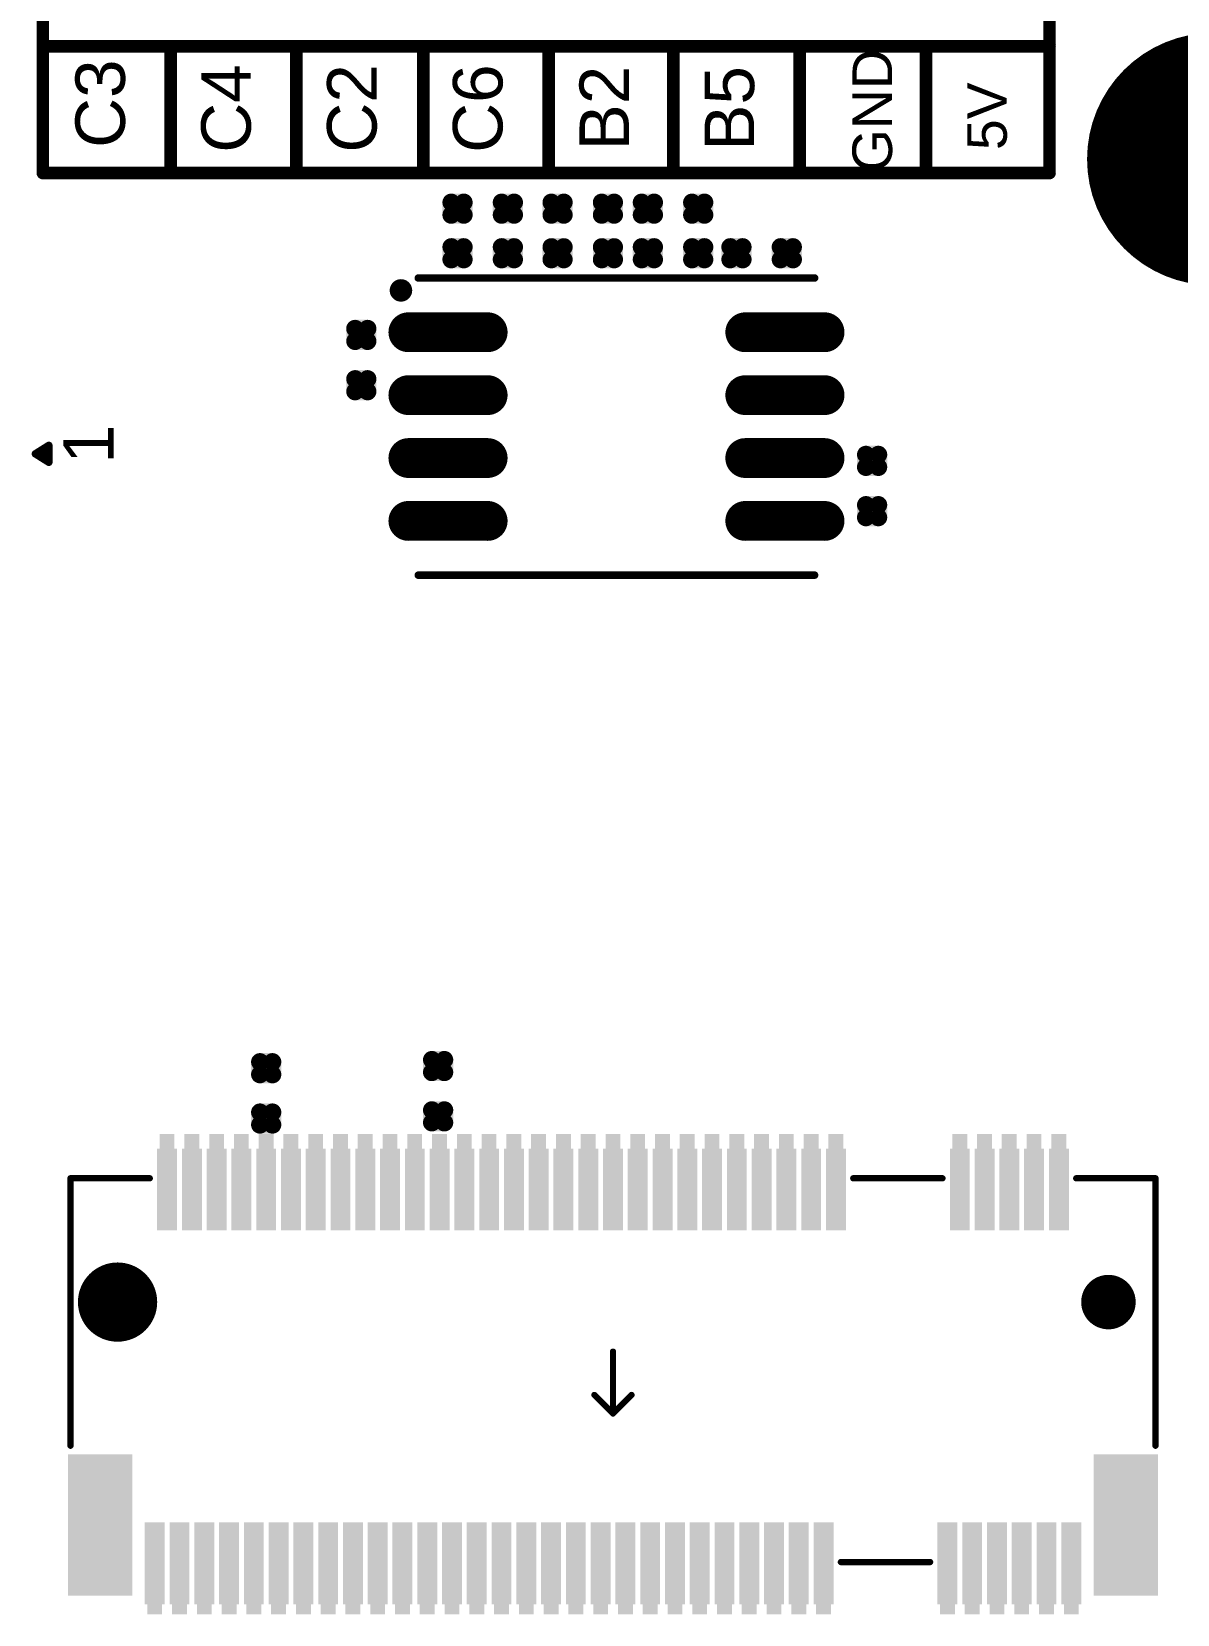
# Model space of a CAD drawing. Header units: millimetres. Extents: x 154 to 268, y 72 to 174.
# Drawn here: x 204.19 to 227.31, y 106.77 to 138.73 of the extents above; entities that cross this region are included whole.
import ezdxf

# ---------------------------------------------------------------- set-up
doc = ezdxf.new("R2010")
doc.units = ezdxf.units.MM
for name, color, linetype in [('PadHoleLayer', 156, 'Continuous'), ('TopOverlay', 52, 'Continuous'), ('TopPaste', 8, 'Continuous'), ('TopSolder', 216, 'Continuous')]:
    doc.layers.add(name, color=color, linetype=linetype)
doc.styles.get("Standard").update_dxf_attribs({"font": 'arial.ttf'})

msp = doc.modelspace()

# ---------------------------------------------------------------- linework, layer by layer
at = {"layer": 'PadHoleLayer'}
for points, const_width in [([(227.169, 136.153, 1), (228.919, 136.153, 1)], 1.75), ([(205.524, 113.075, 1), (206.324, 113.075, 1)], 0.8), ([(225.649, 113.075, 1), (226.199, 113.075, 1)], 0.55)]:
    msp.add_lwpolyline(points, format="xyb", close=True, dxfattribs=dict(at, const_width=const_width))
at = {"layer": 'TopOverlay'}
for points, const_width in [([(224.735, 143.513), (224.735, 138.433)], 0.254), ([(204.415, 138.433), (204.415, 140.973)], 0.254), ([(204.415, 135.873), (204.415, 138.433)], 0.254), ([(204.415, 138.433), (224.735, 138.433)], 0.254), ([(206.994, 135.873), (206.994, 138.433)], 0.254), ([(209.534, 135.873), (209.534, 138.433)], 0.254), ([(212.094, 135.873), (212.094, 138.433)], 0.254), ([(214.624, 135.873), (214.624, 138.433)], 0.254), ([(217.144, 135.873), (217.144, 138.433)], 0.254), ([(219.694, 135.873), (219.694, 138.433)], 0.254), ([(222.244, 135.873), (222.244, 138.433)], 0.254), ([(224.735, 135.873), (224.735, 138.473)], 0.254), ([(204.415, 135.873), (224.735, 135.873)], 0.254), ([(211.994, 133.753), (219.994, 133.753)], 0.152), ([(204.266, 130.203), (204.536, 130.373)], 0.152), ([(204.536, 130.033), (204.536, 130.373)], 0.152), ([(204.266, 130.203), (204.436, 130.203)], 0.152), ([(204.266, 130.203), (204.536, 130.033)], 0.152), ([(211.994, 127.753), (219.994, 127.753)], 0.152), ([(204.974, 115.575), (206.574, 115.575)], 0.127), ([(204.974, 110.175), (204.974, 115.575)], 0.127), ([(220.774, 115.575), (222.574, 115.575)], 0.127), ([(225.274, 115.575), (226.874, 115.575)], 0.127), ([(226.874, 115.575), (226.874, 110.175)], 0.127), ([(215.924, 112.075), (215.924, 110.825)], 0.125), ([(215.549, 111.2), (215.924, 110.825)], 0.125), ([(215.924, 110.825), (216.299, 111.2)], 0.125), ([(220.524, 107.825), (222.324, 107.825)], 0.127)]:
    msp.add_lwpolyline(points, dxfattribs=dict(at, const_width=const_width))
for points, const_width in [([(204.352, 138.433, 1), (204.479, 138.433, 1)], 0.127), ([(204.352, 138.433, 1), (204.479, 138.433, 1)], 0.127), ([(204.352, 138.433, 1), (204.479, 138.433, 1)], 0.127), ([(206.93, 138.433, 1), (207.057, 138.433, 1)], 0.127), ([(209.47, 138.433, 1), (209.597, 138.433, 1)], 0.127), ([(212.03, 138.433, 1), (212.157, 138.433, 1)], 0.127), ([(214.56, 138.433, 1), (214.687, 138.433, 1)], 0.127), ([(217.08, 138.433, 1), (217.207, 138.433, 1)], 0.127), ([(219.63, 138.433, 1), (219.757, 138.433, 1)], 0.127), ([(222.18, 138.433, 1), (222.307, 138.433, 1)], 0.127), ([(224.672, 138.473, 1), (224.799, 138.473, 1)], 0.127), ([(224.672, 138.433, 1), (224.799, 138.433, 1)], 0.127), ([(224.672, 138.433, 1), (224.799, 138.433, 1)], 0.127), ([(204.352, 135.873, 1), (204.479, 135.873, 1)], 0.127), ([(204.352, 135.873, 1), (204.479, 135.873, 1)], 0.127), ([(206.93, 135.873, 1), (207.057, 135.873, 1)], 0.127), ([(209.47, 135.873, 1), (209.597, 135.873, 1)], 0.127), ([(212.03, 135.873, 1), (212.157, 135.873, 1)], 0.127), ([(214.56, 135.873, 1), (214.687, 135.873, 1)], 0.127), ([(217.08, 135.873, 1), (217.207, 135.873, 1)], 0.127), ([(219.63, 135.873, 1), (219.757, 135.873, 1)], 0.127), ([(222.18, 135.873, 1), (222.307, 135.873, 1)], 0.127), ([(224.672, 135.873, 1), (224.799, 135.873, 1)], 0.127), ([(224.672, 135.873, 1), (224.799, 135.873, 1)], 0.127), ([(211.744, 133.503, 1), (211.544, 133.503, 1)], 0.254), ([(211.48, 133.503, 1), (211.607, 133.503, 1)], 0.127), ([(211.68, 133.503, 1), (211.807, 133.503, 1)], 0.127), ([(211.956, 133.753, 1), (212.032, 133.753, 1)], 0.0762), ([(219.956, 133.753, 1), (220.032, 133.753, 1)], 0.0762), ([(204.498, 130.373, 1), (204.574, 130.373, 1)], 0.0762), ([(204.498, 130.373, 1), (204.574, 130.373, 1)], 0.0762), ([(204.228, 130.203, 1), (204.304, 130.203, 1)], 0.0762), ([(204.228, 130.203, 1), (204.304, 130.203, 1)], 0.0762), ([(204.228, 130.203, 1), (204.304, 130.203, 1)], 0.0762), ([(204.398, 130.203, 1), (204.474, 130.203, 1)], 0.0762), ([(204.498, 130.033, 1), (204.574, 130.033, 1)], 0.0762), ([(204.498, 130.033, 1), (204.574, 130.033, 1)], 0.0762), ([(211.956, 127.753, 1), (212.032, 127.753, 1)], 0.0762), ([(219.956, 127.753, 1), (220.032, 127.753, 1)], 0.0762), ([(204.942, 115.575, 1), (205.006, 115.575, 1)], 0.0635), ([(204.942, 115.575, 1), (205.006, 115.575, 1)], 0.0635), ([(206.542, 115.575, 1), (206.606, 115.575, 1)], 0.0635), ([(220.742, 115.575, 1), (220.806, 115.575, 1)], 0.0635), ([(222.542, 115.575, 1), (222.606, 115.575, 1)], 0.0635), ([(225.242, 115.575, 1), (225.306, 115.575, 1)], 0.0635), ([(226.842, 115.575, 1), (226.906, 115.575, 1)], 0.0635), ([(226.842, 115.575, 1), (226.906, 115.575, 1)], 0.0635), ([(215.892, 112.075, 1), (215.955, 112.075, 1)], 0.0627), ([(215.517, 111.2, 1), (215.58, 111.2, 1)], 0.0627), ([(216.267, 111.2, 1), (216.33, 111.2, 1)], 0.0627), ([(215.892, 110.825, 1), (215.955, 110.825, 1)], 0.0627), ([(215.892, 110.825, 1), (215.955, 110.825, 1)], 0.0627), ([(215.892, 110.825, 1), (215.955, 110.825, 1)], 0.0627), ([(204.942, 110.175, 1), (205.006, 110.175, 1)], 0.0635), ([(226.842, 110.175, 1), (226.906, 110.175, 1)], 0.0635), ([(220.492, 107.825, 1), (220.556, 107.825, 1)], 0.0635), ([(222.292, 107.825, 1), (222.356, 107.825, 1)], 0.0635)]:
    msp.add_lwpolyline(points, format="xyb", close=True, dxfattribs=dict(at, const_width=const_width))
at = {"layer": 'TopPaste'}
for points, const_width in [([(212.595, 135.28, 1), (212.722, 135.28, 1)], 0.127), ([(212.849, 135.28, 1), (212.976, 135.28, 1)], 0.127), ([(213.611, 135.28, 1), (213.738, 135.28, 1)], 0.127), ([(213.865, 135.28, 1), (213.992, 135.28, 1)], 0.127), ([(214.615, 135.28, 1), (214.742, 135.28, 1)], 0.127), ([(214.869, 135.28, 1), (214.996, 135.28, 1)], 0.127), ([(215.631, 135.28, 1), (215.758, 135.28, 1)], 0.127), ([(215.885, 135.28, 1), (216.012, 135.28, 1)], 0.127), ([(216.437, 135.28, 1), (216.564, 135.28, 1)], 0.127), ([(216.691, 135.28, 1), (216.818, 135.28, 1)], 0.127), ([(217.453, 135.28, 1), (217.58, 135.28, 1)], 0.127), ([(217.707, 135.28, 1), (217.834, 135.28, 1)], 0.127), ([(212.595, 135.026, 1), (212.722, 135.026, 1)], 0.127), ([(212.849, 135.026, 1), (212.976, 135.026, 1)], 0.127), ([(213.611, 135.026, 1), (213.738, 135.026, 1)], 0.127), ([(213.865, 135.026, 1), (213.992, 135.026, 1)], 0.127), ([(214.615, 135.026, 1), (214.742, 135.026, 1)], 0.127), ([(214.869, 135.026, 1), (214.996, 135.026, 1)], 0.127), ([(215.631, 135.026, 1), (215.758, 135.026, 1)], 0.127), ([(215.885, 135.026, 1), (216.012, 135.026, 1)], 0.127), ([(216.437, 135.026, 1), (216.564, 135.026, 1)], 0.127), ([(216.691, 135.026, 1), (216.818, 135.026, 1)], 0.127), ([(217.453, 135.026, 1), (217.58, 135.026, 1)], 0.127), ([(217.707, 135.026, 1), (217.834, 135.026, 1)], 0.127), ([(212.595, 134.38, 1), (212.722, 134.38, 1)], 0.127), ([(212.595, 134.126, 1), (212.722, 134.126, 1)], 0.127), ([(212.849, 134.38, 1), (212.976, 134.38, 1)], 0.127), ([(212.849, 134.126, 1), (212.976, 134.126, 1)], 0.127), ([(213.611, 134.38, 1), (213.738, 134.38, 1)], 0.127), ([(213.611, 134.126, 1), (213.738, 134.126, 1)], 0.127), ([(213.865, 134.38, 1), (213.992, 134.38, 1)], 0.127), ([(213.865, 134.126, 1), (213.992, 134.126, 1)], 0.127), ([(214.615, 134.38, 1), (214.742, 134.38, 1)], 0.127), ([(214.615, 134.126, 1), (214.742, 134.126, 1)], 0.127), ([(214.869, 134.38, 1), (214.996, 134.38, 1)], 0.127), ([(214.869, 134.126, 1), (214.996, 134.126, 1)], 0.127), ([(215.631, 134.38, 1), (215.758, 134.38, 1)], 0.127), ([(215.631, 134.126, 1), (215.758, 134.126, 1)], 0.127), ([(215.885, 134.38, 1), (216.012, 134.38, 1)], 0.127), ([(215.885, 134.126, 1), (216.012, 134.126, 1)], 0.127), ([(216.437, 134.38, 1), (216.564, 134.38, 1)], 0.127), ([(216.437, 134.126, 1), (216.564, 134.126, 1)], 0.127), ([(216.691, 134.38, 1), (216.818, 134.38, 1)], 0.127), ([(216.691, 134.126, 1), (216.818, 134.126, 1)], 0.127), ([(217.453, 134.38, 1), (217.58, 134.38, 1)], 0.127), ([(217.453, 134.126, 1), (217.58, 134.126, 1)], 0.127), ([(217.707, 134.38, 1), (217.834, 134.38, 1)], 0.127), ([(217.707, 134.126, 1), (217.834, 134.126, 1)], 0.127), ([(218.225, 134.38, 1), (218.352, 134.38, 1)], 0.127), ([(218.225, 134.126, 1), (218.352, 134.126, 1)], 0.127), ([(218.479, 134.38, 1), (218.606, 134.38, 1)], 0.127), ([(218.479, 134.126, 1), (218.606, 134.126, 1)], 0.127), ([(219.241, 134.38, 1), (219.368, 134.38, 1)], 0.127), ([(219.241, 134.126, 1), (219.368, 134.126, 1)], 0.127), ([(219.495, 134.38, 1), (219.622, 134.38, 1)], 0.127), ([(219.495, 134.126, 1), (219.622, 134.126, 1)], 0.127), ([(211.644, 132.658, 1), (211.944, 132.658, 1)], 0.3), ([(213.244, 132.658, 1), (213.544, 132.658, 1)], 0.3), ([(218.444, 132.658, 1), (218.744, 132.658, 1)], 0.3), ([(220.044, 132.658, 1), (220.344, 132.658, 1)], 0.3), ([(210.653, 132.731, 1), (210.78, 132.731, 1)], 0.127), ([(210.907, 132.731, 1), (211.034, 132.731, 1)], 0.127), ([(210.653, 132.477, 1), (210.78, 132.477, 1)], 0.127), ([(210.907, 132.477, 1), (211.034, 132.477, 1)], 0.127), ([(210.653, 131.715, 1), (210.78, 131.715, 1)], 0.127), ([(210.907, 131.715, 1), (211.034, 131.715, 1)], 0.127), ([(211.644, 131.388, 1), (211.944, 131.388, 1)], 0.3), ([(213.244, 131.388, 1), (213.544, 131.388, 1)], 0.3), ([(218.444, 131.388, 1), (218.744, 131.388, 1)], 0.3), ([(220.044, 131.388, 1), (220.344, 131.388, 1)], 0.3), ([(210.653, 131.461, 1), (210.78, 131.461, 1)], 0.127), ([(210.907, 131.461, 1), (211.034, 131.461, 1)], 0.127), ([(211.644, 130.118, 1), (211.944, 130.118, 1)], 0.3), ([(213.244, 130.118, 1), (213.544, 130.118, 1)], 0.3), ([(218.444, 130.118, 1), (218.744, 130.118, 1)], 0.3), ([(220.044, 130.118, 1), (220.344, 130.118, 1)], 0.3), ([(220.963, 130.188, 1), (221.09, 130.188, 1)], 0.127), ([(221.217, 130.188, 1), (221.344, 130.188, 1)], 0.127), ([(220.963, 129.934, 1), (221.09, 129.934, 1)], 0.127), ([(221.217, 129.934, 1), (221.344, 129.934, 1)], 0.127), ([(211.644, 128.848, 1), (211.944, 128.848, 1)], 0.3), ([(213.244, 128.848, 1), (213.544, 128.848, 1)], 0.3), ([(218.444, 128.848, 1), (218.744, 128.848, 1)], 0.3), ([(220.044, 128.848, 1), (220.344, 128.848, 1)], 0.3), ([(220.963, 129.172, 1), (221.09, 129.172, 1)], 0.127), ([(221.217, 129.172, 1), (221.344, 129.172, 1)], 0.127), ([(220.963, 128.918, 1), (221.09, 128.918, 1)], 0.127), ([(221.217, 128.918, 1), (221.344, 128.918, 1)], 0.127), ([(208.733, 117.924, 1), (208.86, 117.924, 1)], 0.127), ([(208.987, 117.924, 1), (209.114, 117.924, 1)], 0.127), ([(212.203, 117.968, 1), (212.33, 117.968, 1)], 0.127), ([(212.457, 117.968, 1), (212.584, 117.968, 1)], 0.127), ([(208.733, 117.67, 1), (208.86, 117.67, 1)], 0.127), ([(208.987, 117.67, 1), (209.114, 117.67, 1)], 0.127), ([(212.203, 117.714, 1), (212.33, 117.714, 1)], 0.127), ([(212.457, 117.714, 1), (212.584, 117.714, 1)], 0.127), ([(208.733, 116.908, 1), (208.86, 116.908, 1)], 0.127), ([(208.987, 116.908, 1), (209.114, 116.908, 1)], 0.127), ([(212.203, 116.952, 1), (212.33, 116.952, 1)], 0.127), ([(212.457, 116.952, 1), (212.584, 116.952, 1)], 0.127), ([(208.733, 116.654, 1), (208.86, 116.654, 1)], 0.127), ([(208.987, 116.654, 1), (209.114, 116.654, 1)], 0.127), ([(212.203, 116.698, 1), (212.33, 116.698, 1)], 0.127), ([(212.457, 116.698, 1), (212.584, 116.698, 1)], 0.127)]:
    msp.add_lwpolyline(points, format="xyb", close=True, dxfattribs=dict(at, const_width=const_width))
at = {"layer": 'TopPaste', "const_width": 0.6}
for points in [[(211.794, 132.658), (213.394, 132.658)], [(218.594, 132.658), (220.194, 132.658)], [(211.794, 131.388), (213.394, 131.388)], [(218.594, 131.388), (220.194, 131.388)], [(211.794, 130.118), (213.394, 130.118)], [(218.594, 130.118), (220.194, 130.118)], [(211.794, 128.848), (213.394, 128.848)], [(218.594, 128.848), (220.194, 128.848)]]:
    msp.add_lwpolyline(points, dxfattribs=at)
at = {"layer": 'TopPaste'}
for points in [[(212.532, 135.026), (213.04, 135.026), (212.532, 135.28), (213.04, 135.28)], [(212.659, 134.899), (212.913, 134.899), (212.659, 135.407), (212.913, 135.407)], [(213.548, 135.026), (214.056, 135.026), (213.548, 135.28), (214.056, 135.28)], [(213.675, 134.899), (213.929, 134.899), (213.675, 135.407), (213.929, 135.407)], [(214.552, 135.026), (215.06, 135.026), (214.552, 135.28), (215.06, 135.28)], [(214.679, 134.899), (214.933, 134.899), (214.679, 135.407), (214.933, 135.407)], [(215.568, 135.026), (216.076, 135.026), (215.568, 135.28), (216.076, 135.28)], [(215.695, 134.899), (215.949, 134.899), (215.695, 135.407), (215.949, 135.407)], [(216.882, 135.28), (216.374, 135.28), (216.882, 135.026), (216.374, 135.026)], [(216.755, 135.407), (216.501, 135.407), (216.755, 134.899), (216.501, 134.899)], [(217.898, 135.28), (217.39, 135.28), (217.898, 135.026), (217.39, 135.026)], [(217.771, 135.407), (217.517, 135.407), (217.771, 134.899), (217.517, 134.899)], [(213.04, 134.38), (212.532, 134.38), (213.04, 134.126), (212.532, 134.126)], [(212.913, 134.507), (212.659, 134.507), (212.913, 133.999), (212.659, 133.999)], [(214.056, 134.38), (213.548, 134.38), (214.056, 134.126), (213.548, 134.126)], [(213.929, 134.507), (213.675, 134.507), (213.929, 133.999), (213.675, 133.999)], [(214.552, 134.126), (215.06, 134.126), (214.552, 134.38), (215.06, 134.38)], [(214.679, 133.999), (214.933, 133.999), (214.679, 134.507), (214.933, 134.507)], [(215.568, 134.126), (216.076, 134.126), (215.568, 134.38), (216.076, 134.38)], [(215.695, 133.999), (215.949, 133.999), (215.695, 134.507), (215.949, 134.507)], [(216.882, 134.38), (216.374, 134.38), (216.882, 134.126), (216.374, 134.126)], [(216.755, 134.507), (216.501, 134.507), (216.755, 133.999), (216.501, 133.999)], [(217.898, 134.38), (217.39, 134.38), (217.898, 134.126), (217.39, 134.126)], [(217.771, 134.507), (217.517, 134.507), (217.771, 133.999), (217.517, 133.999)], [(218.67, 134.38), (218.162, 134.38), (218.67, 134.126), (218.162, 134.126)], [(218.543, 134.507), (218.289, 134.507), (218.543, 133.999), (218.289, 133.999)], [(219.686, 134.38), (219.178, 134.38), (219.686, 134.126), (219.178, 134.126)], [(219.559, 134.507), (219.305, 134.507), (219.559, 133.999), (219.305, 133.999)], [(210.59, 132.731), (210.59, 132.477), (211.098, 132.731), (211.098, 132.477)], [(210.717, 132.858), (210.717, 132.35), (210.971, 132.858), (210.971, 132.35)], [(210.59, 131.715), (210.59, 131.461), (211.098, 131.715), (211.098, 131.461)], [(210.717, 131.842), (210.717, 131.334), (210.971, 131.842), (210.971, 131.334)], [(220.9, 130.188), (220.9, 129.934), (221.408, 130.188), (221.408, 129.934)], [(221.027, 130.315), (221.027, 129.807), (221.281, 130.315), (221.281, 129.807)], [(220.9, 129.172), (220.9, 128.918), (221.408, 129.172), (221.408, 128.918)], [(221.027, 129.299), (221.027, 128.791), (221.281, 129.299), (221.281, 128.791)], [(208.797, 118.051), (208.797, 117.543), (209.051, 118.051), (209.051, 117.543)], [(212.14, 117.968), (212.14, 117.714), (212.648, 117.968), (212.648, 117.714)], [(212.267, 118.095), (212.267, 117.587), (212.521, 118.095), (212.521, 117.587)], [(208.67, 117.924), (208.67, 117.67), (209.178, 117.924), (209.178, 117.67)], [(208.797, 117.035), (208.797, 116.527), (209.051, 117.035), (209.051, 116.527)], [(212.267, 117.079), (212.267, 116.571), (212.521, 117.079), (212.521, 116.571)], [(208.67, 116.908), (208.67, 116.654), (209.178, 116.908), (209.178, 116.654)], [(212.14, 116.952), (212.14, 116.698), (212.648, 116.952), (212.648, 116.698)], [(207.073, 116.471), (206.773, 116.471), (207.073, 115.871), (206.773, 115.871)], [(207.573, 116.471), (207.273, 116.471), (207.573, 115.871), (207.273, 115.871)], [(208.073, 116.472), (207.773, 116.472), (208.073, 115.872), (207.773, 115.872)], [(208.572, 116.471), (208.272, 116.471), (208.572, 115.871), (208.272, 115.871)], [(209.073, 116.471), (208.773, 116.471), (209.073, 115.871), (208.773, 115.871)], [(209.573, 116.472), (209.273, 116.472), (209.573, 115.872), (209.273, 115.872)], [(210.072, 116.471), (209.772, 116.471), (210.072, 115.871), (209.772, 115.871)], [(210.573, 116.472), (210.273, 116.472), (210.573, 115.872), (210.273, 115.872)], [(211.073, 116.471), (210.773, 116.471), (211.073, 115.871), (210.773, 115.871)], [(211.573, 116.471), (211.273, 116.471), (211.573, 115.871), (211.273, 115.871)], [(212.072, 116.471), (211.772, 116.471), (212.072, 115.871), (211.772, 115.871)], [(212.573, 116.471), (212.273, 116.471), (212.573, 115.871), (212.273, 115.871)], [(213.073, 116.472), (212.773, 116.472), (213.073, 115.872), (212.773, 115.872)], [(213.572, 116.471), (213.272, 116.471), (213.572, 115.871), (213.272, 115.871)], [(214.073, 116.472), (213.773, 116.472), (214.073, 115.872), (213.773, 115.872)], [(214.572, 116.471), (214.272, 116.471), (214.572, 115.871), (214.272, 115.871)], [(215.073, 116.471), (214.773, 116.471), (215.073, 115.871), (214.773, 115.871)], [(215.573, 116.472), (215.273, 116.472), (215.573, 115.872), (215.273, 115.872)], [(216.073, 116.472), (215.773, 116.472), (216.073, 115.872), (215.773, 115.872)], [(216.572, 116.471), (216.272, 116.471), (216.572, 115.871), (216.272, 115.871)], [(217.073, 116.471), (216.773, 116.471), (217.073, 115.871), (216.773, 115.871)], [(217.573, 116.471), (217.273, 116.471), (217.573, 115.871), (217.273, 115.871)], [(218.072, 116.471), (217.772, 116.471), (218.072, 115.871), (217.772, 115.871)], [(218.572, 116.471), (218.272, 116.471), (218.572, 115.871), (218.272, 115.871)], [(219.073, 116.471), (218.773, 116.471), (219.073, 115.871), (218.773, 115.871)], [(219.573, 116.471), (219.273, 116.471), (219.573, 115.871), (219.273, 115.871)], [(220.073, 116.472), (219.773, 116.472), (220.073, 115.872), (219.773, 115.872)], [(220.572, 116.471), (220.272, 116.471), (220.572, 115.871), (220.272, 115.871)], [(223.073, 116.472), (222.773, 116.472), (223.073, 115.872), (222.773, 115.872)], [(223.572, 116.471), (223.272, 116.471), (223.572, 115.871), (223.272, 115.871)], [(224.072, 116.471), (223.772, 116.471), (224.072, 115.871), (223.772, 115.871)], [(224.573, 116.472), (224.273, 116.472), (224.573, 115.872), (224.273, 115.872)], [(225.073, 116.471), (224.773, 116.471), (225.073, 115.871), (224.773, 115.871)], [(207.074, 114.575), (207.074, 116.125), (206.774, 114.575), (206.774, 116.125)], [(207.574, 114.575), (207.574, 116.125), (207.274, 114.575), (207.274, 116.125)], [(208.074, 114.575), (208.074, 116.125), (207.774, 114.575), (207.774, 116.125)], [(208.574, 114.575), (208.574, 116.125), (208.274, 114.575), (208.274, 116.125)], [(209.074, 114.575), (209.074, 116.125), (208.774, 114.575), (208.774, 116.125)], [(209.574, 114.575), (209.574, 116.125), (209.274, 114.575), (209.274, 116.125)], [(210.074, 114.575), (210.074, 116.125), (209.774, 114.575), (209.774, 116.125)], [(210.574, 114.575), (210.574, 116.125), (210.274, 114.575), (210.274, 116.125)], [(211.074, 114.575), (211.074, 116.125), (210.774, 114.575), (210.774, 116.125)], [(211.574, 114.575), (211.574, 116.125), (211.274, 114.575), (211.274, 116.125)], [(212.074, 114.575), (212.074, 116.125), (211.774, 114.575), (211.774, 116.125)], [(212.574, 114.575), (212.574, 116.125), (212.274, 114.575), (212.274, 116.125)], [(213.074, 114.575), (213.074, 116.125), (212.774, 114.575), (212.774, 116.125)], [(213.574, 114.575), (213.574, 116.125), (213.274, 114.575), (213.274, 116.125)], [(214.074, 114.575), (214.074, 116.125), (213.774, 114.575), (213.774, 116.125)], [(214.574, 114.575), (214.574, 116.125), (214.274, 114.575), (214.274, 116.125)], [(215.074, 114.575), (215.074, 116.125), (214.774, 114.575), (214.774, 116.125)], [(215.574, 114.575), (215.574, 116.125), (215.274, 114.575), (215.274, 116.125)], [(216.074, 114.575), (216.074, 116.125), (215.774, 114.575), (215.774, 116.125)], [(216.574, 114.575), (216.574, 116.125), (216.274, 114.575), (216.274, 116.125)], [(217.074, 114.575), (217.074, 116.125), (216.774, 114.575), (216.774, 116.125)], [(217.574, 114.575), (217.574, 116.125), (217.274, 114.575), (217.274, 116.125)], [(218.074, 114.575), (218.074, 116.125), (217.774, 114.575), (217.774, 116.125)], [(218.574, 114.575), (218.574, 116.125), (218.274, 114.575), (218.274, 116.125)], [(219.074, 114.575), (219.074, 116.125), (218.774, 114.575), (218.774, 116.125)], [(219.574, 114.575), (219.574, 116.125), (219.274, 114.575), (219.274, 116.125)], [(220.074, 114.575), (220.074, 116.125), (219.774, 114.575), (219.774, 116.125)], [(220.574, 114.575), (220.574, 116.125), (220.274, 114.575), (220.274, 116.125)], [(223.074, 114.575), (223.074, 116.125), (222.774, 114.575), (222.774, 116.125)], [(223.574, 114.575), (223.574, 116.125), (223.274, 114.575), (223.274, 116.125)], [(224.074, 114.575), (224.074, 116.125), (223.774, 114.575), (223.774, 116.125)], [(224.574, 114.575), (224.574, 116.125), (224.274, 114.575), (224.274, 116.125)], [(225.074, 114.575), (225.074, 116.125), (224.774, 114.575), (224.774, 116.125)], [(206.174, 107.2), (206.174, 109.95), (204.974, 107.2), (204.974, 109.95)], [(226.874, 107.2), (226.874, 109.95), (225.674, 107.2), (225.674, 109.95)], [(206.824, 107.025), (206.824, 108.575), (206.524, 107.025), (206.524, 108.575)], [(207.324, 107.025), (207.324, 108.575), (207.024, 107.025), (207.024, 108.575)], [(207.824, 107.025), (207.824, 108.575), (207.524, 107.025), (207.524, 108.575)], [(208.324, 107.025), (208.324, 108.575), (208.024, 107.025), (208.024, 108.575)], [(208.824, 107.025), (208.824, 108.575), (208.524, 107.025), (208.524, 108.575)], [(209.324, 107.025), (209.324, 108.575), (209.024, 107.025), (209.024, 108.575)], [(209.824, 107.025), (209.824, 108.575), (209.524, 107.025), (209.524, 108.575)], [(210.324, 107.025), (210.324, 108.575), (210.024, 107.025), (210.024, 108.575)], [(210.824, 107.025), (210.824, 108.575), (210.524, 107.025), (210.524, 108.575)], [(211.324, 107.025), (211.324, 108.575), (211.024, 107.025), (211.024, 108.575)], [(211.824, 107.025), (211.824, 108.575), (211.524, 107.025), (211.524, 108.575)], [(212.324, 107.025), (212.324, 108.575), (212.024, 107.025), (212.024, 108.575)], [(212.824, 107.025), (212.824, 108.575), (212.524, 107.025), (212.524, 108.575)], [(213.324, 107.025), (213.324, 108.575), (213.024, 107.025), (213.024, 108.575)], [(213.824, 107.025), (213.824, 108.575), (213.524, 107.025), (213.524, 108.575)], [(214.324, 107.025), (214.324, 108.575), (214.024, 107.025), (214.024, 108.575)], [(214.824, 107.025), (214.824, 108.575), (214.524, 107.025), (214.524, 108.575)], [(215.324, 107.025), (215.324, 108.575), (215.024, 107.025), (215.024, 108.575)], [(215.824, 107.025), (215.824, 108.575), (215.524, 107.025), (215.524, 108.575)], [(216.324, 107.025), (216.324, 108.575), (216.024, 107.025), (216.024, 108.575)], [(216.824, 107.025), (216.824, 108.575), (216.524, 107.025), (216.524, 108.575)], [(217.324, 107.025), (217.324, 108.575), (217.024, 107.025), (217.024, 108.575)], [(217.824, 107.025), (217.824, 108.575), (217.524, 107.025), (217.524, 108.575)], [(218.324, 107.025), (218.324, 108.575), (218.024, 107.025), (218.024, 108.575)], [(218.824, 107.025), (218.824, 108.575), (218.524, 107.025), (218.524, 108.575)], [(219.324, 107.025), (219.324, 108.575), (219.024, 107.025), (219.024, 108.575)], [(219.824, 107.025), (219.824, 108.575), (219.524, 107.025), (219.524, 108.575)], [(220.324, 107.025), (220.324, 108.575), (220.024, 107.025), (220.024, 108.575)], [(222.824, 107.025), (222.824, 108.575), (222.524, 107.025), (222.524, 108.575)], [(223.324, 107.025), (223.324, 108.575), (223.024, 107.025), (223.024, 108.575)], [(223.824, 107.025), (223.824, 108.575), (223.524, 107.025), (223.524, 108.575)], [(224.324, 107.025), (224.324, 108.575), (224.024, 107.025), (224.024, 108.575)], [(224.824, 107.025), (224.824, 108.575), (224.524, 107.025), (224.524, 108.575)], [(225.324, 107.025), (225.324, 108.575), (225.024, 107.025), (225.024, 108.575)], [(206.524, 106.771), (206.824, 106.771), (206.524, 107.371), (206.824, 107.371)], [(207.024, 106.77), (207.324, 106.77), (207.024, 107.37), (207.324, 107.37)], [(207.524, 106.771), (207.824, 106.771), (207.524, 107.371), (207.824, 107.371)], [(208.025, 106.77), (208.325, 106.77), (208.025, 107.37), (208.325, 107.37)], [(208.525, 106.77), (208.825, 106.77), (208.525, 107.37), (208.825, 107.37)], [(209.024, 106.771), (209.324, 106.771), (209.024, 107.371), (209.324, 107.371)], [(209.525, 106.77), (209.825, 106.77), (209.525, 107.37), (209.825, 107.37)], [(210.024, 106.771), (210.324, 106.771), (210.024, 107.371), (210.324, 107.371)], [(210.524, 106.77), (210.824, 106.77), (210.524, 107.37), (210.824, 107.37)], [(211.024, 106.77), (211.324, 106.77), (211.024, 107.37), (211.324, 107.37)], [(211.524, 106.77), (211.824, 106.77), (211.524, 107.37), (211.824, 107.37)], [(212.024, 106.77), (212.324, 106.77), (212.024, 107.37), (212.324, 107.37)], [(212.524, 106.77), (212.824, 106.77), (212.524, 107.37), (212.824, 107.37)], [(213.024, 106.771), (213.324, 106.771), (213.024, 107.371), (213.324, 107.371)], [(213.524, 106.77), (213.824, 106.77), (213.524, 107.37), (213.824, 107.37)], [(214.024, 106.77), (214.324, 106.77), (214.024, 107.37), (214.324, 107.37)], [(214.525, 106.77), (214.825, 106.77), (214.525, 107.37), (214.825, 107.37)], [(215.024, 106.77), (215.324, 106.77), (215.024, 107.37), (215.324, 107.37)], [(215.525, 106.77), (215.825, 106.77), (215.525, 107.37), (215.825, 107.37)], [(216.025, 106.77), (216.325, 106.77), (216.025, 107.37), (216.325, 107.37)], [(216.525, 106.77), (216.825, 106.77), (216.525, 107.37), (216.825, 107.37)], [(217.025, 106.77), (217.325, 106.77), (217.025, 107.37), (217.325, 107.37)], [(217.524, 106.771), (217.824, 106.771), (217.524, 107.371), (217.824, 107.371)], [(218.024, 106.77), (218.324, 106.77), (218.024, 107.37), (218.324, 107.37)], [(218.524, 106.77), (218.824, 106.77), (218.524, 107.37), (218.824, 107.37)], [(219.024, 106.771), (219.324, 106.771), (219.024, 107.371), (219.324, 107.371)], [(219.524, 106.771), (219.824, 106.771), (219.524, 107.371), (219.824, 107.371)], [(220.024, 106.771), (220.324, 106.771), (220.024, 107.371), (220.324, 107.371)], [(222.524, 106.77), (222.824, 106.77), (222.524, 107.37), (222.824, 107.37)], [(223.025, 106.77), (223.325, 106.77), (223.025, 107.37), (223.325, 107.37)], [(223.525, 106.77), (223.825, 106.77), (223.525, 107.37), (223.825, 107.37)], [(224.024, 106.771), (224.324, 106.771), (224.024, 107.371), (224.324, 107.371)], [(224.524, 106.77), (224.824, 106.77), (224.524, 107.37), (224.824, 107.37)], [(225.024, 106.77), (225.324, 106.77), (225.024, 107.37), (225.324, 107.37)]]:
    msp.add_solid(points, dxfattribs=at)
at = {"layer": 'TopSolder'}
for points, const_width in [([(226.768, 136.153, 1), (229.319, 136.153, 1)], 2.551), ([(212.57, 135.28, 1), (212.748, 135.28, 1)], 0.178), ([(212.57, 135.026, 1), (212.748, 135.026, 1)], 0.178), ([(212.824, 135.28, 1), (213.002, 135.28, 1)], 0.178), ([(212.824, 135.026, 1), (213.002, 135.026, 1)], 0.178), ([(213.586, 135.28, 1), (213.764, 135.28, 1)], 0.178), ([(213.586, 135.026, 1), (213.764, 135.026, 1)], 0.178), ([(213.84, 135.28, 1), (214.018, 135.28, 1)], 0.178), ([(213.84, 135.026, 1), (214.018, 135.026, 1)], 0.178), ([(214.59, 135.28, 1), (214.767, 135.28, 1)], 0.178), ([(214.59, 135.026, 1), (214.767, 135.026, 1)], 0.178), ([(214.844, 135.28, 1), (215.021, 135.28, 1)], 0.178), ([(214.844, 135.026, 1), (215.021, 135.026, 1)], 0.178), ([(215.606, 135.28, 1), (215.783, 135.28, 1)], 0.178), ([(215.606, 135.026, 1), (215.783, 135.026, 1)], 0.178), ([(215.86, 135.28, 1), (216.037, 135.28, 1)], 0.178), ([(215.86, 135.026, 1), (216.037, 135.026, 1)], 0.178), ([(216.412, 135.28, 1), (216.59, 135.28, 1)], 0.178), ([(216.412, 135.026, 1), (216.59, 135.026, 1)], 0.178), ([(216.666, 135.28, 1), (216.844, 135.28, 1)], 0.178), ([(216.666, 135.026, 1), (216.844, 135.026, 1)], 0.178), ([(217.428, 135.28, 1), (217.606, 135.28, 1)], 0.178), ([(217.428, 135.026, 1), (217.606, 135.026, 1)], 0.178), ([(217.682, 135.28, 1), (217.86, 135.28, 1)], 0.178), ([(217.682, 135.026, 1), (217.86, 135.026, 1)], 0.178), ([(212.57, 134.38, 1), (212.748, 134.38, 1)], 0.178), ([(212.824, 134.38, 1), (213.002, 134.38, 1)], 0.178), ([(213.586, 134.38, 1), (213.764, 134.38, 1)], 0.178), ([(213.84, 134.38, 1), (214.018, 134.38, 1)], 0.178), ([(214.59, 134.38, 1), (214.767, 134.38, 1)], 0.178), ([(214.844, 134.38, 1), (215.021, 134.38, 1)], 0.178), ([(215.606, 134.38, 1), (215.783, 134.38, 1)], 0.178), ([(215.86, 134.38, 1), (216.037, 134.38, 1)], 0.178), ([(216.412, 134.38, 1), (216.59, 134.38, 1)], 0.178), ([(216.666, 134.38, 1), (216.844, 134.38, 1)], 0.178), ([(217.428, 134.38, 1), (217.606, 134.38, 1)], 0.178), ([(217.682, 134.38, 1), (217.86, 134.38, 1)], 0.178), ([(218.2, 134.38, 1), (218.378, 134.38, 1)], 0.178), ([(218.454, 134.38, 1), (218.632, 134.38, 1)], 0.178), ([(219.216, 134.38, 1), (219.394, 134.38, 1)], 0.178), ([(219.47, 134.38, 1), (219.648, 134.38, 1)], 0.178), ([(212.57, 134.126, 1), (212.748, 134.126, 1)], 0.178), ([(212.824, 134.126, 1), (213.002, 134.126, 1)], 0.178), ([(213.586, 134.126, 1), (213.764, 134.126, 1)], 0.178), ([(213.84, 134.126, 1), (214.018, 134.126, 1)], 0.178), ([(214.59, 134.126, 1), (214.767, 134.126, 1)], 0.178), ([(214.844, 134.126, 1), (215.021, 134.126, 1)], 0.178), ([(215.606, 134.126, 1), (215.783, 134.126, 1)], 0.178), ([(215.86, 134.126, 1), (216.037, 134.126, 1)], 0.178), ([(216.412, 134.126, 1), (216.59, 134.126, 1)], 0.178), ([(216.666, 134.126, 1), (216.844, 134.126, 1)], 0.178), ([(217.428, 134.126, 1), (217.606, 134.126, 1)], 0.178), ([(217.682, 134.126, 1), (217.86, 134.126, 1)], 0.178), ([(218.2, 134.126, 1), (218.378, 134.126, 1)], 0.178), ([(218.454, 134.126, 1), (218.632, 134.126, 1)], 0.178), ([(219.216, 134.126, 1), (219.394, 134.126, 1)], 0.178), ([(219.47, 134.126, 1), (219.648, 134.126, 1)], 0.178), ([(211.593, 132.658, 1), (211.995, 132.658, 1)], 0.402), ([(213.193, 132.658, 1), (213.595, 132.658, 1)], 0.402), ([(218.393, 132.658, 1), (218.795, 132.658, 1)], 0.402), ([(219.993, 132.658, 1), (220.395, 132.658, 1)], 0.402), ([(210.628, 132.731, 1), (210.806, 132.731, 1)], 0.178), ([(210.628, 132.477, 1), (210.806, 132.477, 1)], 0.178), ([(210.882, 132.731, 1), (211.06, 132.731, 1)], 0.178), ([(210.882, 132.477, 1), (211.06, 132.477, 1)], 0.178), ([(210.628, 131.715, 1), (210.806, 131.715, 1)], 0.178), ([(210.882, 131.715, 1), (211.06, 131.715, 1)], 0.178), ([(211.593, 131.388, 1), (211.995, 131.388, 1)], 0.402), ([(213.193, 131.388, 1), (213.595, 131.388, 1)], 0.402), ([(218.393, 131.388, 1), (218.795, 131.388, 1)], 0.402), ([(219.993, 131.388, 1), (220.395, 131.388, 1)], 0.402), ([(210.628, 131.461, 1), (210.806, 131.461, 1)], 0.178), ([(210.882, 131.461, 1), (211.06, 131.461, 1)], 0.178), ([(211.593, 130.118, 1), (211.995, 130.118, 1)], 0.402), ([(213.193, 130.118, 1), (213.595, 130.118, 1)], 0.402), ([(218.393, 130.118, 1), (218.795, 130.118, 1)], 0.402), ([(219.993, 130.118, 1), (220.395, 130.118, 1)], 0.402), ([(220.938, 130.188, 1), (221.116, 130.188, 1)], 0.178), ([(220.938, 129.934, 1), (221.116, 129.934, 1)], 0.178), ([(221.192, 130.188, 1), (221.37, 130.188, 1)], 0.178), ([(221.192, 129.934, 1), (221.37, 129.934, 1)], 0.178), ([(211.593, 128.848, 1), (211.995, 128.848, 1)], 0.402), ([(213.193, 128.848, 1), (213.595, 128.848, 1)], 0.402), ([(218.393, 128.848, 1), (218.795, 128.848, 1)], 0.402), ([(219.993, 128.848, 1), (220.395, 128.848, 1)], 0.402), ([(220.938, 129.172, 1), (221.116, 129.172, 1)], 0.178), ([(221.192, 129.172, 1), (221.37, 129.172, 1)], 0.178), ([(220.938, 128.918, 1), (221.116, 128.918, 1)], 0.178), ([(221.192, 128.918, 1), (221.37, 128.918, 1)], 0.178), ([(208.708, 117.924, 1), (208.886, 117.924, 1)], 0.178), ([(208.962, 117.924, 1), (209.14, 117.924, 1)], 0.178), ([(212.178, 117.968, 1), (212.356, 117.968, 1)], 0.178), ([(212.432, 117.968, 1), (212.61, 117.968, 1)], 0.178), ([(208.708, 117.67, 1), (208.886, 117.67, 1)], 0.178), ([(208.962, 117.67, 1), (209.14, 117.67, 1)], 0.178), ([(212.178, 117.714, 1), (212.356, 117.714, 1)], 0.178), ([(212.432, 117.714, 1), (212.61, 117.714, 1)], 0.178), ([(208.708, 116.908, 1), (208.886, 116.908, 1)], 0.178), ([(208.962, 116.908, 1), (209.14, 116.908, 1)], 0.178), ([(212.178, 116.952, 1), (212.356, 116.952, 1)], 0.178), ([(212.432, 116.952, 1), (212.61, 116.952, 1)], 0.178), ([(208.708, 116.654, 1), (208.886, 116.654, 1)], 0.178), ([(208.962, 116.654, 1), (209.14, 116.654, 1)], 0.178), ([(212.178, 116.698, 1), (212.356, 116.698, 1)], 0.178), ([(212.432, 116.698, 1), (212.61, 116.698, 1)], 0.178), ([(205.898, 113.075, 1), (205.949, 113.075, 1)], 0.0508), ([(225.898, 113.075, 1), (225.949, 113.075, 1)], 0.0508)]:
    msp.add_lwpolyline(points, format="xyb", close=True, dxfattribs=dict(at, const_width=const_width))
at = {"layer": 'TopSolder', "const_width": 0.803}
for points in [[(211.794, 132.658), (213.394, 132.658)], [(218.594, 132.658), (220.194, 132.658)], [(211.794, 131.388), (213.394, 131.388)], [(218.594, 131.388), (220.194, 131.388)], [(211.794, 130.118), (213.394, 130.118)], [(218.594, 130.118), (220.194, 130.118)], [(211.794, 128.848), (213.394, 128.848)], [(218.594, 128.848), (220.194, 128.848)]]:
    msp.add_lwpolyline(points, dxfattribs=at)
at = {"layer": 'TopSolder'}
for points in [[(212.481, 135.026), (213.091, 135.026), (212.481, 135.28), (213.091, 135.28)], [(212.659, 134.848), (212.913, 134.848), (212.659, 135.458), (212.913, 135.458)], [(213.497, 135.026), (214.107, 135.026), (213.497, 135.28), (214.107, 135.28)], [(213.675, 134.848), (213.929, 134.848), (213.675, 135.458), (213.929, 135.458)], [(214.501, 135.026), (215.11, 135.026), (214.501, 135.28), (215.11, 135.28)], [(214.679, 134.848), (214.933, 134.848), (214.679, 135.458), (214.933, 135.458)], [(215.517, 135.026), (216.126, 135.026), (215.517, 135.28), (216.126, 135.28)], [(215.695, 134.848), (215.949, 134.848), (215.695, 135.458), (215.949, 135.458)], [(216.933, 135.28), (216.323, 135.28), (216.933, 135.026), (216.323, 135.026)], [(216.755, 135.458), (216.501, 135.458), (216.755, 134.848), (216.501, 134.848)], [(217.949, 135.28), (217.339, 135.28), (217.949, 135.026), (217.339, 135.026)], [(217.771, 135.458), (217.517, 135.458), (217.771, 134.848), (217.517, 134.848)], [(212.913, 134.558), (212.659, 134.558), (212.913, 133.948), (212.659, 133.948)], [(213.929, 134.558), (213.675, 134.558), (213.929, 133.948), (213.675, 133.948)], [(214.679, 133.948), (214.933, 133.948), (214.679, 134.558), (214.933, 134.558)], [(215.695, 133.948), (215.949, 133.948), (215.695, 134.558), (215.949, 134.558)], [(216.755, 134.558), (216.501, 134.558), (216.755, 133.948), (216.501, 133.948)], [(217.771, 134.558), (217.517, 134.558), (217.771, 133.948), (217.517, 133.948)], [(218.543, 134.558), (218.289, 134.558), (218.543, 133.948), (218.289, 133.948)], [(219.559, 134.558), (219.305, 134.558), (219.559, 133.948), (219.305, 133.948)], [(213.091, 134.38), (212.481, 134.38), (213.091, 134.126), (212.481, 134.126)], [(214.107, 134.38), (213.497, 134.38), (214.107, 134.126), (213.497, 134.126)], [(214.501, 134.126), (215.11, 134.126), (214.501, 134.38), (215.11, 134.38)], [(215.517, 134.126), (216.126, 134.126), (215.517, 134.38), (216.126, 134.38)], [(216.933, 134.38), (216.323, 134.38), (216.933, 134.126), (216.323, 134.126)], [(217.949, 134.38), (217.339, 134.38), (217.949, 134.126), (217.339, 134.126)], [(218.721, 134.38), (218.111, 134.38), (218.721, 134.126), (218.111, 134.126)], [(219.737, 134.38), (219.127, 134.38), (219.737, 134.126), (219.127, 134.126)], [(210.539, 132.731), (210.539, 132.477), (211.149, 132.731), (211.149, 132.477)], [(210.717, 132.909), (210.717, 132.299), (210.971, 132.909), (210.971, 132.299)], [(210.539, 131.715), (210.539, 131.461), (211.149, 131.715), (211.149, 131.461)], [(210.717, 131.893), (210.717, 131.283), (210.971, 131.893), (210.971, 131.283)], [(220.849, 130.188), (220.849, 129.934), (221.459, 130.188), (221.459, 129.934)], [(221.027, 130.366), (221.027, 129.756), (221.281, 130.366), (221.281, 129.756)], [(220.849, 129.172), (220.849, 128.918), (221.459, 129.172), (221.459, 128.918)], [(221.027, 129.35), (221.027, 128.74), (221.281, 129.35), (221.281, 128.74)], [(208.797, 118.102), (208.797, 117.492), (209.051, 118.102), (209.051, 117.492)], [(212.089, 117.968), (212.089, 117.714), (212.699, 117.968), (212.699, 117.714)], [(212.267, 118.146), (212.267, 117.536), (212.521, 118.146), (212.521, 117.536)], [(208.619, 117.924), (208.619, 117.67), (209.229, 117.924), (209.229, 117.67)], [(208.797, 117.086), (208.797, 116.476), (209.051, 117.086), (209.051, 116.476)], [(212.267, 117.13), (212.267, 116.52), (212.521, 117.13), (212.521, 116.52)], [(208.619, 116.908), (208.619, 116.654), (209.229, 116.908), (209.229, 116.654)], [(212.089, 116.952), (212.089, 116.698), (212.699, 116.952), (212.699, 116.698)], [(207.125, 114.525), (207.125, 116.176), (206.723, 114.525), (206.723, 116.176)], [(207.625, 114.525), (207.625, 116.176), (207.223, 114.525), (207.223, 116.176)], [(208.125, 114.525), (208.125, 116.176), (207.723, 114.525), (207.723, 116.176)], [(208.625, 114.525), (208.625, 116.176), (208.223, 114.525), (208.223, 116.176)], [(209.125, 114.525), (209.125, 116.176), (208.723, 114.525), (208.723, 116.176)], [(209.625, 114.525), (209.625, 116.176), (209.223, 114.525), (209.223, 116.176)], [(210.125, 114.525), (210.125, 116.176), (209.723, 114.525), (209.723, 116.176)], [(210.625, 114.525), (210.625, 116.176), (210.223, 114.525), (210.223, 116.176)], [(211.125, 114.525), (211.125, 116.176), (210.723, 114.525), (210.723, 116.176)], [(211.625, 114.525), (211.625, 116.176), (211.223, 114.525), (211.223, 116.176)], [(212.125, 114.525), (212.125, 116.176), (211.723, 114.525), (211.723, 116.176)], [(212.625, 114.525), (212.625, 116.176), (212.223, 114.525), (212.223, 116.176)], [(213.125, 114.525), (213.125, 116.176), (212.723, 114.525), (212.723, 116.176)], [(213.625, 114.525), (213.625, 116.176), (213.223, 114.525), (213.223, 116.176)], [(214.125, 114.525), (214.125, 116.176), (213.723, 114.525), (213.723, 116.176)], [(214.625, 114.525), (214.625, 116.176), (214.223, 114.525), (214.223, 116.176)], [(215.125, 114.525), (215.125, 116.176), (214.723, 114.525), (214.723, 116.176)], [(215.625, 114.525), (215.625, 116.176), (215.223, 114.525), (215.223, 116.176)], [(216.125, 114.525), (216.125, 116.176), (215.723, 114.525), (215.723, 116.176)], [(216.625, 114.525), (216.625, 116.176), (216.223, 114.525), (216.223, 116.176)], [(217.125, 114.525), (217.125, 116.176), (216.723, 114.525), (216.723, 116.176)], [(217.625, 114.525), (217.625, 116.176), (217.223, 114.525), (217.223, 116.176)], [(218.125, 114.525), (218.125, 116.176), (217.723, 114.525), (217.723, 116.176)], [(218.625, 114.525), (218.625, 116.176), (218.223, 114.525), (218.223, 116.176)], [(219.125, 114.525), (219.125, 116.176), (218.723, 114.525), (218.723, 116.176)], [(219.625, 114.525), (219.625, 116.176), (219.223, 114.525), (219.223, 116.176)], [(220.125, 114.525), (220.125, 116.176), (219.723, 114.525), (219.723, 116.176)], [(220.625, 114.525), (220.625, 116.176), (220.223, 114.525), (220.223, 116.176)], [(223.125, 114.525), (223.125, 116.176), (222.723, 114.525), (222.723, 116.176)], [(223.625, 114.525), (223.625, 116.176), (223.223, 114.525), (223.223, 116.176)], [(224.125, 114.525), (224.125, 116.176), (223.723, 114.525), (223.723, 116.176)], [(224.625, 114.525), (224.625, 116.176), (224.223, 114.525), (224.223, 116.176)], [(225.125, 114.525), (225.125, 116.176), (224.723, 114.525), (224.723, 116.176)], [(206.225, 107.15), (206.225, 110.001), (204.923, 107.15), (204.923, 110.001)], [(226.925, 107.15), (226.925, 110.001), (225.623, 107.15), (225.623, 110.001)], [(206.875, 106.975), (206.875, 108.626), (206.473, 106.975), (206.473, 108.626)], [(207.375, 106.975), (207.375, 108.626), (206.973, 106.975), (206.973, 108.626)], [(207.875, 106.975), (207.875, 108.626), (207.473, 106.975), (207.473, 108.626)], [(208.375, 106.975), (208.375, 108.626), (207.973, 106.975), (207.973, 108.626)], [(208.875, 106.975), (208.875, 108.626), (208.473, 106.975), (208.473, 108.626)], [(209.375, 106.975), (209.375, 108.626), (208.973, 106.975), (208.973, 108.626)], [(209.875, 106.975), (209.875, 108.626), (209.473, 106.975), (209.473, 108.626)], [(210.375, 106.975), (210.375, 108.626), (209.973, 106.975), (209.973, 108.626)], [(210.875, 106.975), (210.875, 108.626), (210.473, 106.975), (210.473, 108.626)], [(211.375, 106.975), (211.375, 108.626), (210.973, 106.975), (210.973, 108.626)], [(211.875, 106.975), (211.875, 108.626), (211.473, 106.975), (211.473, 108.626)], [(212.375, 106.975), (212.375, 108.626), (211.973, 106.975), (211.973, 108.626)], [(212.875, 106.975), (212.875, 108.626), (212.473, 106.975), (212.473, 108.626)], [(213.375, 106.975), (213.375, 108.626), (212.973, 106.975), (212.973, 108.626)], [(213.875, 106.975), (213.875, 108.626), (213.473, 106.975), (213.473, 108.626)], [(214.375, 106.975), (214.375, 108.626), (213.973, 106.975), (213.973, 108.626)], [(214.875, 106.975), (214.875, 108.626), (214.473, 106.975), (214.473, 108.626)], [(215.375, 106.975), (215.375, 108.626), (214.973, 106.975), (214.973, 108.626)], [(215.875, 106.975), (215.875, 108.626), (215.473, 106.975), (215.473, 108.626)], [(216.375, 106.975), (216.375, 108.626), (215.973, 106.975), (215.973, 108.626)], [(216.875, 106.975), (216.875, 108.626), (216.473, 106.975), (216.473, 108.626)], [(217.375, 106.975), (217.375, 108.626), (216.973, 106.975), (216.973, 108.626)], [(217.875, 106.975), (217.875, 108.626), (217.473, 106.975), (217.473, 108.626)], [(218.375, 106.975), (218.375, 108.626), (217.973, 106.975), (217.973, 108.626)], [(218.875, 106.975), (218.875, 108.626), (218.473, 106.975), (218.473, 108.626)], [(219.375, 106.975), (219.375, 108.626), (218.973, 106.975), (218.973, 108.626)], [(219.875, 106.975), (219.875, 108.626), (219.473, 106.975), (219.473, 108.626)], [(220.375, 106.975), (220.375, 108.626), (219.973, 106.975), (219.973, 108.626)], [(222.875, 106.975), (222.875, 108.626), (222.473, 106.975), (222.473, 108.626)], [(223.375, 106.975), (223.375, 108.626), (222.973, 106.975), (222.973, 108.626)], [(223.875, 106.975), (223.875, 108.626), (223.473, 106.975), (223.473, 108.626)], [(224.375, 106.975), (224.375, 108.626), (223.973, 106.975), (223.973, 108.626)], [(224.875, 106.975), (224.875, 108.626), (224.473, 106.975), (224.473, 108.626)], [(225.375, 106.975), (225.375, 108.626), (224.973, 106.975), (224.973, 108.626)]]:
    msp.add_solid(points, dxfattribs=at)

# ---------------------------------------------------------------- texts
at = {"layer": 'TopOverlay'}
for s, height, p in [('C3', 1, (206.073, 136.381)), ('GND', 0.8, (221.557, 135.89)), ('C4', 1, (208.613, 136.283)), ('C2', 1, (211.153, 136.285)), ('C6', 1, (213.693, 136.281)), ('B2', 1, (216.247, 136.33)), ('B5', 1, (218.773, 136.323)), ('5V', 0.8, (223.873, 136.336)), ('1', 1.016, (205.844, 130.003))]:
    msp.add_text(s, height=height, rotation=90, dxfattribs=at).set_placement(p)

doc.saveas('drawing.dxf')
